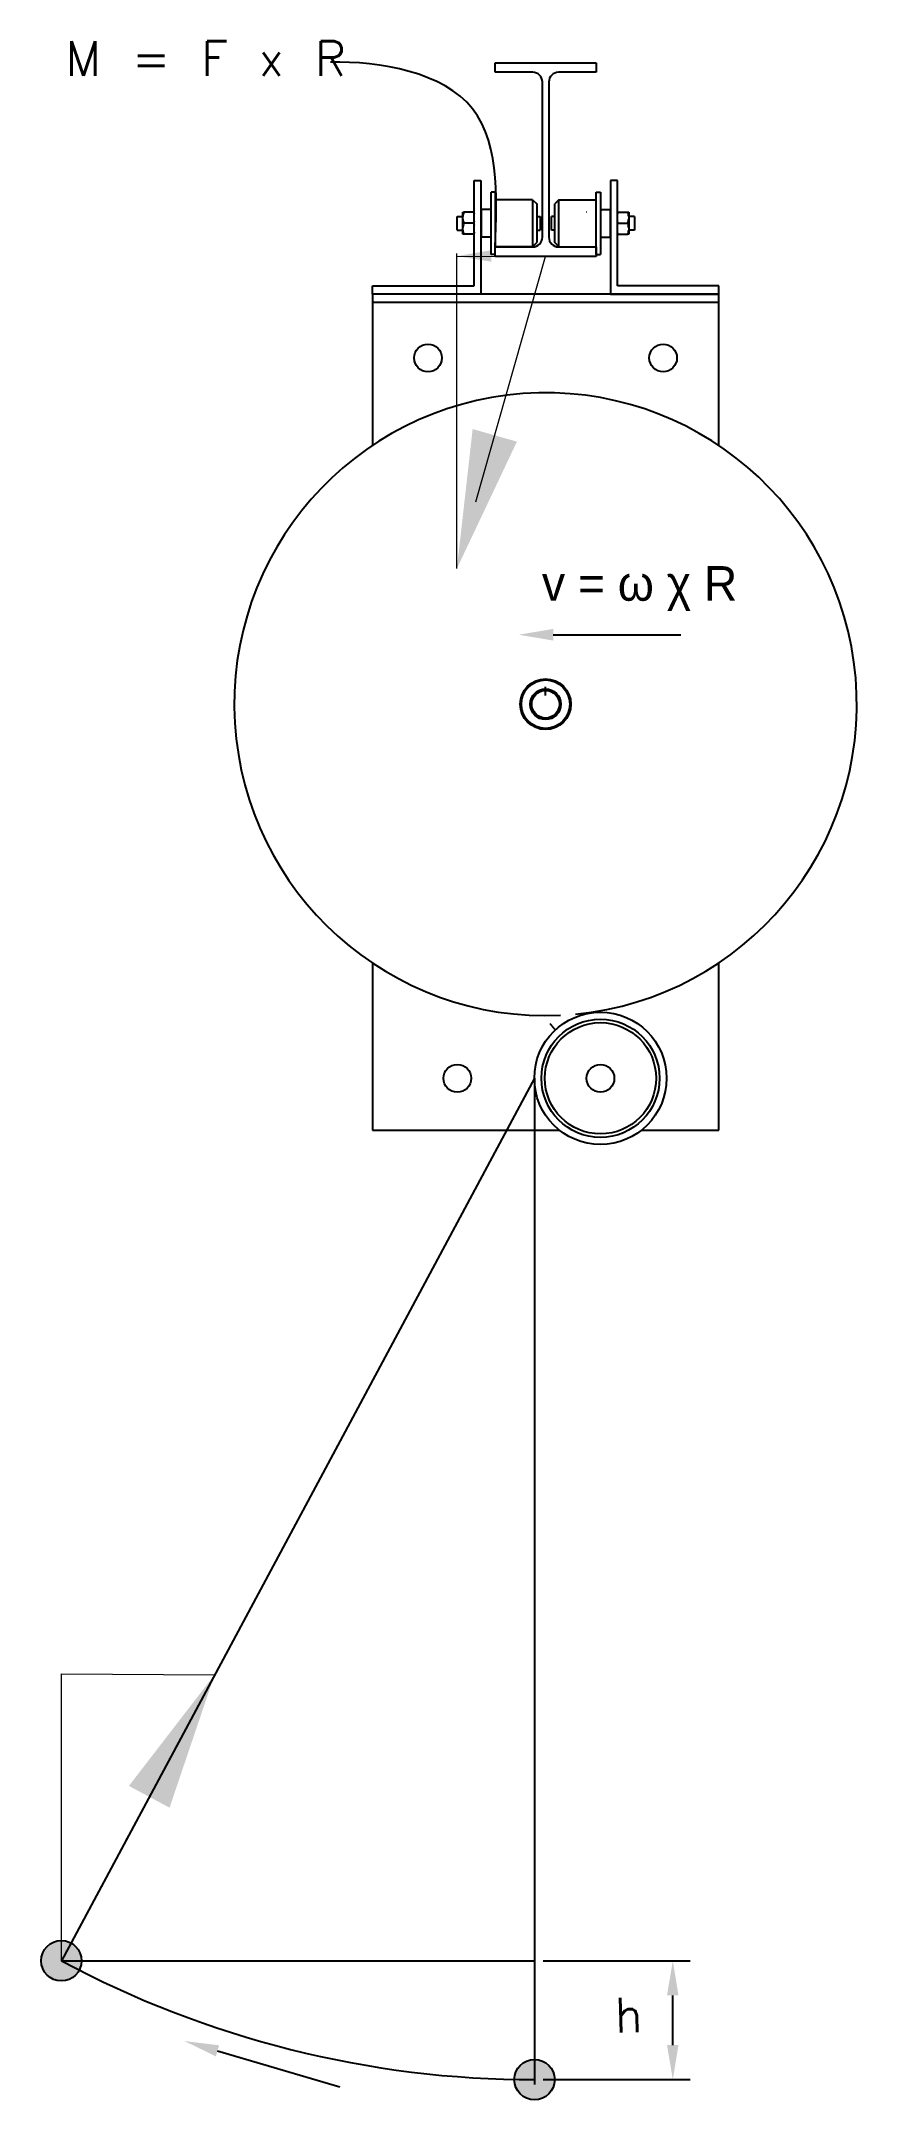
# Model space of a CAD drawing. Header units: millimetres. Extents: x 48 to 638, y 126 to 1613.
import ezdxf

# ---------------------------------------------------------------- set-up
doc = ezdxf.new("R2010")
doc.units = ezdxf.units.MM
doc.linetypes.add('DASHDOT', pattern=[10.4, 6.2, -2.1, 0, -2.1])
doc.layers.add('AXIS', color=5, linetype='DASHDOT')
doc.layers.add('DIMENSION', color=128, linetype='Continuous')
doc.styles.get("Standard").update_dxf_attribs({"font": 'txt.shx'})

# ---------------------------------------------------------------- blocks, each defined once
blk = doc.blocks.new('2')
at = {"layer": 'DIMENSION'}
blk.add_line((5746.8, -4049.9), (5835.3, -4075.9), dxfattribs=at)
blk.add_solid([(5748, -4045.9), (5745.7, -4053.9), (5722.9, -4042.8)], dxfattribs=at)

msp = doc.modelspace()

# ---------------------------------------------------------------- hatches: boundary and pattern name
at = {"layer": 'DIMENSION', "ltscale": 10}
h = msp.add_hatch(color=1, dxfattribs=at)
edge = h.paths.add_edge_path()
edge.add_arc((63, 226.1), 14.6, 0, 360)
h = msp.add_hatch(color=1, dxfattribs=at)
edge = h.paths.add_edge_path()
edge.add_arc((405, 140.2), 14.6, 0, 360)

# ---------------------------------------------------------------- linework, layer by layer
at = {"color": 1}
for p, q in [((376.5, 1597.5), (449.5, 1597.5)), ((376.5, 1590.6), (376.5, 1597.5)), ((449.5, 1597.5), (449.5, 1590.6)), ((403.7, 1590.6), (376.5, 1590.6)), ((410.7, 1471.4), (410.7, 1583.6)), ((415.4, 1583.6), (415.4, 1471.4)), ((449.5, 1590.6), (422.4, 1590.6)), ((361.3, 1512.5), (366.3, 1512.5)), ((361.3, 1436.3), (361.3, 1512.5)), ((366.3, 1512.5), (366.3, 1430.3)), ((373.6, 1459), (373.6, 1504)), ((376.6, 1504), (373.6, 1504)), ((376.6, 1504), (376.6, 1464.4)), ((449.7, 1459), (449.7, 1504)), ((449.7, 1504), (452.7, 1504)), ((452.7, 1504), (452.7, 1459)), ((460, 1512.5), (460, 1430.3)), ((465, 1512.5), (460, 1512.5)), ((465, 1436.3), (465, 1512.5)), ((353.2, 1489.5), (353.9, 1489.5)), ((353.2, 1486.5), (353.2, 1489.5)), ((353.5, 1488.1), (353.3, 1487.3)), ((353.7, 1488.9), (353.5, 1488.1)), ((353.9, 1489.5), (353.7, 1488.9)), ((360.9, 1489.5), (353.9, 1489.5)), ((361.3, 1489.5), (360.9, 1489.5)), ((360.9, 1489.5), (361.1, 1488.9)), ((361.1, 1488.9), (361.3, 1488.1)), ((361.3, 1488.1), (361.3, 1488)), ((366.6, 1471.5), (366.6, 1491.5)), ((373.6, 1491.5), (366.6, 1491.5)), ((403.6, 1498.5), (376.6, 1498.5)), ((403.6, 1498.5), (403.6, 1464.5)), ((403.6, 1498.5), (406.6, 1495.5)), ((406.6, 1495.5), (406.6, 1467.5)), ((422.7, 1498.5), (419.7, 1495.5)), ((419.7, 1467.5), (419.7, 1495.5)), ((422.7, 1464.5), (422.7, 1498.5)), ((422.7, 1498.5), (449.7, 1498.5)), ((442.5, 1489.5), (442.4, 1489.5)), ((442.5, 1489.5), (442.5, 1489.5)), ((442.5, 1489.5), (442.5, 1489.5)), ((442.5, 1489.5), (442.5, 1489.5)), ((452.7, 1491.5), (459.7, 1491.5)), ((459.7, 1491.5), (459.7, 1471.5)), ((465.4, 1489.5), (465, 1489.5)), ((465, 1488.1), (465.2, 1488.9)), ((465, 1488), (465, 1488.1)), ((465.2, 1488.9), (465.4, 1489.5)), ((465.4, 1489.5), (472.5, 1489.5)), ((472.5, 1489.5), (473.1, 1489.5)), ((472.6, 1488.9), (472.5, 1489.5)), ((472.9, 1488.1), (472.6, 1488.9)), ((473, 1487.3), (472.9, 1488.1)), ((473.1, 1489.5), (473.1, 1486.5)), ((349.1, 1476.5), (349.1, 1486.5)), ((349.1, 1486.5), (353.2, 1486.5)), ((349.1, 1476.5), (353.2, 1476.5)), ((353.3, 1487.3), (353.2, 1486.6)), ((353.2, 1486.6), (353.2, 1486.5)), ((353.2, 1484.5), (353.2, 1486.5)), ((353.2, 1478.5), (353.2, 1484.5)), ((353.2, 1484.5), (353.3, 1483.9)), ((353.3, 1479.1), (353.2, 1478.5)), ((353.2, 1476.5), (353.2, 1478.5)), ((353.2, 1473.5), (353.2, 1476.5)), ((353.2, 1476.5), (353.2, 1476.3)), ((353.2, 1476.3), (353.3, 1475.6)), ((353.9, 1473.5), (353.2, 1473.5)), ((353.3, 1483.9), (353.4, 1483.1)), ((353.4, 1479.8), (353.3, 1479.1)), ((353.3, 1475.6), (353.5, 1474.9)), ((353.4, 1483.1), (353.6, 1482.3)), ((353.6, 1480.6), (353.4, 1479.8)), ((353.5, 1474.9), (353.7, 1474.1)), ((353.6, 1482.3), (353.9, 1481.5)), ((353.9, 1481.5), (353.6, 1480.6)), ((353.7, 1474.1), (353.9, 1473.5)), ((353.9, 1481.5), (353.9, 1481.5)), ((360.9, 1481.5), (353.9, 1481.5)), ((360.9, 1473.5), (353.9, 1473.5)), ((360.9, 1473.5), (353.9, 1473.5)), ((360.9, 1473.5), (353.9, 1473.5)), ((360.9, 1473.5), (353.9, 1473.5)), ((361.2, 1482.3), (360.9, 1481.5)), ((360.9, 1481.5), (360.9, 1481.5)), ((360.9, 1481.5), (361.2, 1480.6)), ((361.1, 1474.1), (360.9, 1473.5)), ((360.9, 1473.5), (361.3, 1473.5)), ((361.3, 1474.9), (361.1, 1474.1)), ((361.3, 1483), (361.2, 1482.3)), ((361.2, 1480.6), (361.3, 1480)), ((361.3, 1475), (361.3, 1474.9)), ((366.3, 1486.5), (366.6, 1486.5)), ((366.3, 1476.5), (366.6, 1476.5)), ((406.6, 1486.5), (409.1, 1486.5)), ((406.6, 1476.5), (409.1, 1476.5)), ((409.1, 1486.5), (409.1, 1476.5)), ((417.2, 1476.5), (417.2, 1486.5)), ((419.7, 1486.5), (417.2, 1486.5)), ((419.7, 1476.5), (417.2, 1476.5)), ((460, 1486.5), (459.7, 1486.5)), ((460, 1476.5), (459.7, 1476.5)), ((465.1, 1482.3), (465, 1483)), ((465, 1480), (465.1, 1480.6)), ((465, 1474.9), (465, 1475)), ((465.2, 1474.1), (465, 1474.9)), ((465, 1473.5), (465.4, 1473.5)), ((465.4, 1481.5), (465.1, 1482.3)), ((465.1, 1480.6), (465.4, 1481.5)), ((465.4, 1473.5), (465.2, 1474.1)), ((465.4, 1481.5), (465.4, 1481.5)), ((465.4, 1481.5), (472.5, 1481.5)), ((465.4, 1473.5), (472.5, 1473.5)), ((465.4, 1473.5), (472.5, 1473.5)), ((465.4, 1473.5), (472.5, 1473.5)), ((465.4, 1473.5), (472.5, 1473.5)), ((472.5, 1481.5), (472.7, 1482.3)), ((472.7, 1480.6), (472.5, 1481.5)), ((472.5, 1481.5), (472.5, 1481.5)), ((472.5, 1473.5), (472.6, 1474.1)), ((473.1, 1473.5), (472.5, 1473.5)), ((472.6, 1474.1), (472.9, 1474.9)), ((472.7, 1482.3), (472.9, 1483.1)), ((472.9, 1479.8), (472.7, 1480.6)), ((472.9, 1483.1), (473, 1483.9)), ((473, 1479.1), (472.9, 1479.8)), ((472.9, 1474.9), (473, 1475.6)), ((473.1, 1486.6), (473, 1487.3)), ((473, 1483.9), (473.1, 1484.5)), ((473.1, 1478.5), (473, 1479.1)), ((473, 1475.6), (473.1, 1476.3)), ((473.1, 1486.5), (473.1, 1486.6)), ((473.1, 1486.5), (473.1, 1484.5)), ((477.2, 1486.5), (473.1, 1486.5)), ((473.1, 1484.5), (473.1, 1478.5)), ((473.1, 1478.5), (473.1, 1476.5)), ((473.1, 1476.5), (473.1, 1473.5)), ((473.1, 1476.3), (473.1, 1476.5)), ((477.2, 1476.5), (473.1, 1476.5)), ((477.2, 1486.5), (477.2, 1476.5)), ((373.6, 1471.5), (366.6, 1471.5)), ((376.5, 1459), (373.6, 1459)), ((376.5, 1464.4), (403.7, 1464.4)), ((376.5, 1457.5), (376.5, 1464.4)), ((403.6, 1464.5), (376.6, 1464.5)), ((403.6, 1464.5), (406.6, 1467.5)), ((422.7, 1464.5), (419.7, 1467.5)), ((422.4, 1464.4), (449.5, 1464.4)), ((422.7, 1464.5), (449.7, 1464.5)), ((449.5, 1464.4), (449.5, 1457.5)), ((449.7, 1459), (452.7, 1459)), ((452.7, 1471.5), (459.7, 1471.5)), ((449.5, 1457.5), (376.5, 1457.5)), ((288, 1436.3), (361.3, 1436.3)), ((288, 1430.3), (288, 1436.3)), ((366.3, 1430.3), (288, 1430.3)), ((288, 1430.3), (288, 1424.3)), ((538, 1430.3), (288, 1430.3)), ((460, 1430.3), (538.3, 1430.3)), ((538.3, 1436.3), (465, 1436.3)), ((538, 1430.3), (538, 1424.3)), ((538.3, 1430.3), (538.3, 1436.3)), ((288, 1424.3), (287.9, 1424.3)), ((287.9, 1424.3), (287.9, 1320.9)), ((538, 1424.3), (288, 1424.3)), ((538.2, 1424.3), (538, 1424.3)), ((538.2, 1320.9), (538.2, 1424.3)), ((287.9, 947), (287.9, 826.3)), ((538.2, 826.3), (538.2, 947)), ((416.6, 902.9), (416.6, 903)), ((416.6, 903), (416.6, 903)), ((416.7, 902.8), (416.6, 902.9)), ((416.7, 902.7), (416.7, 902.8)), ((416.8, 902.6), (416.7, 902.7)), ((416.9, 902.5), (416.8, 902.6)), ((417, 902.3), (416.9, 902.5)), ((417.2, 902.1), (417, 902.3)), ((417.3, 901.9), (417.2, 902.1)), ((417.5, 901.7), (417.3, 901.9)), ((417.7, 901.5), (417.5, 901.7)), ((417.8, 901.3), (417.7, 901.5)), ((418, 901.1), (417.8, 901.3)), ((418.2, 900.8), (418, 901.1)), ((418.4, 900.6), (418.2, 900.8)), ((418.6, 900.3), (418.4, 900.6)), ((418.8, 900.1), (418.6, 900.3)), ((419, 899.9), (418.8, 900.1)), ((419.2, 899.6), (419, 899.9)), ((419.4, 899.4), (419.2, 899.6)), ((419.6, 899.2), (419.4, 899.4)), ((419.8, 899), (419.6, 899.2)), ((420, 898.9), (419.8, 899)), ((420.1, 898.7), (420, 898.9)), ((420.2, 898.6), (420.1, 898.7)), ((287.9, 826.3), (423, 826.3)), ((467.4, 826.3), (467.4, 826.3)), ((482.5, 826.3), (538.2, 826.3))]:
    msp.add_line(p, q, dxfattribs=at)
for centre, radius in [((328, 1384.2), 10), ((498, 1384.2), 10), ((413, 1134), 18.3), ((413, 1134), 17.5), ((413, 1134), 11.1), ((413, 1134), 10), ((452.7, 863.7), 47.8), ((452.7, 863.7), 42.7), ((452.7, 863.7), 40.2), ((349.2, 863.7), 10), ((452.7, 863.7), 10)]:
    msp.add_circle(centre, radius, dxfattribs=at)
for centre, radius, start, end in [((403.7, 1583.6), 7, 0, 90), ((422.4, 1583.6), 7, 90, 180), ((403.7, 1471.4), 7, 270, 0), ((422.4, 1471.4), 7, 180, 270), ((413, 1134), 225, 275.5349, 272.7776)]:
    msp.add_arc(centre, radius, start, end, dxfattribs=at)
at = {"layer": 'AXIS', "color": 5, "linetype": 'Continuous', "lineweight": 20, "ltscale": 10}
for p, q in [((348.9, 1232), (348.9, 1459.7)), ((348.9, 1457.8), (413, 1457.5)), ((362.6, 1280.1), (413, 1457.5)), ((63, 226.1), (63, 433.4)), ((63, 433.4), (173.7, 432.7))]:
    msp.add_line(p, q, dxfattribs=at)
at = {"layer": 'AXIS', "lineweight": 20}
msp.add_line((150.1, 388.6), (63, 226.1), dxfattribs=at)
at = {"layer": 'AXIS', "color": 5, "linetype": 'Continuous', "lineweight": 20, "ltscale": 10}
msp.add_solid([(373.9, 1462), (373.9, 1453.7), (348.9, 1457.8)], dxfattribs=at)
at = {"layer": 'AXIS', "color": 5, "lineweight": 20, "ltscale": 10}
msp.add_solid([(360.3, 1332.8), (392.3, 1323.7), (348.9, 1232)], dxfattribs=at)
at = {"layer": 'AXIS', "lineweight": 20}
msp.add_solid([(141.2, 336.7), (111.8, 352.4), (173.7, 432.7)], dxfattribs=at)
at = {"layer": 'DIMENSION'}
for p, q in [((418.6, 1184.2), (510.8, 1184.2)), ((413, 1140.2), (413, 1146.5)), ((411.2, 226.1), (517.5, 226.1)), ((505, 165.2), (505, 201.1)), ((411.2, 140.2), (517.5, 140.2))]:
    msp.add_line(p, q, dxfattribs=at)
at = {"layer": 'DIMENSION', "ltscale": 10}
for p, q in [((405, 863.7), (63, 226.1)), ((405, 863.7), (405, 136.6)), ((63, 226.1), (405, 226.1))]:
    msp.add_line(p, q, dxfattribs=at)
for centre in [(63, 226.1), (405, 140.2)]:
    msp.add_circle(centre, 14.6, dxfattribs=at)
msp.add_arc((405, 863.7), 723.5, 241.7919, 270, dxfattribs=at)
at = {"layer": 'DIMENSION', "ltscale": 10, "start_tangent": (0.023934, 0.999714), "end_tangent": (-0.999664, -0.025915)}
msp.add_spline([(376.5, 1457.5), (360.2, 1564.2), (257.5, 1597.8)], degree=3, dxfattribs=at)
at = {"layer": 'DIMENSION'}
for points in [[(418.6, 1188.4), (418.6, 1180), (393.6, 1184.2)], [(509.1, 201.1), (500.8, 201.1), (505, 226.1)], [(500.8, 165.2), (509.1, 165.2), (505, 140.2)]]:
    msp.add_solid(points, dxfattribs=at)

# ---------------------------------------------------------------- block references
at = {"layer": 'DIMENSION', "ltscale": 10}
msp.add_blockref('2', (-5571, 4210.9), dxfattribs=at)

# ---------------------------------------------------------------- texts
at = {"layer": 'DIMENSION', "ltscale": 10, "char_height": 25, "attachment_point": 5}
for s, insert in [('{\\A1;M = F x R}', (167.4, 1600.6)), ('\\fUbuntu Mono|b0|i0|c161;v = ω χ R', (481, 1217.5))]:
    msp.add_mtext(s, dxfattribs=dict(at, insert=insert))
at = {"layer": 'DIMENSION', "ltscale": 10, "insert": (473.1, 186.9), "char_height": 25, "attachment_point": 5, "rotation": 1.5911}
msp.add_mtext('{\\A1;h}', dxfattribs=at)

doc.saveas('drawing.dxf')
